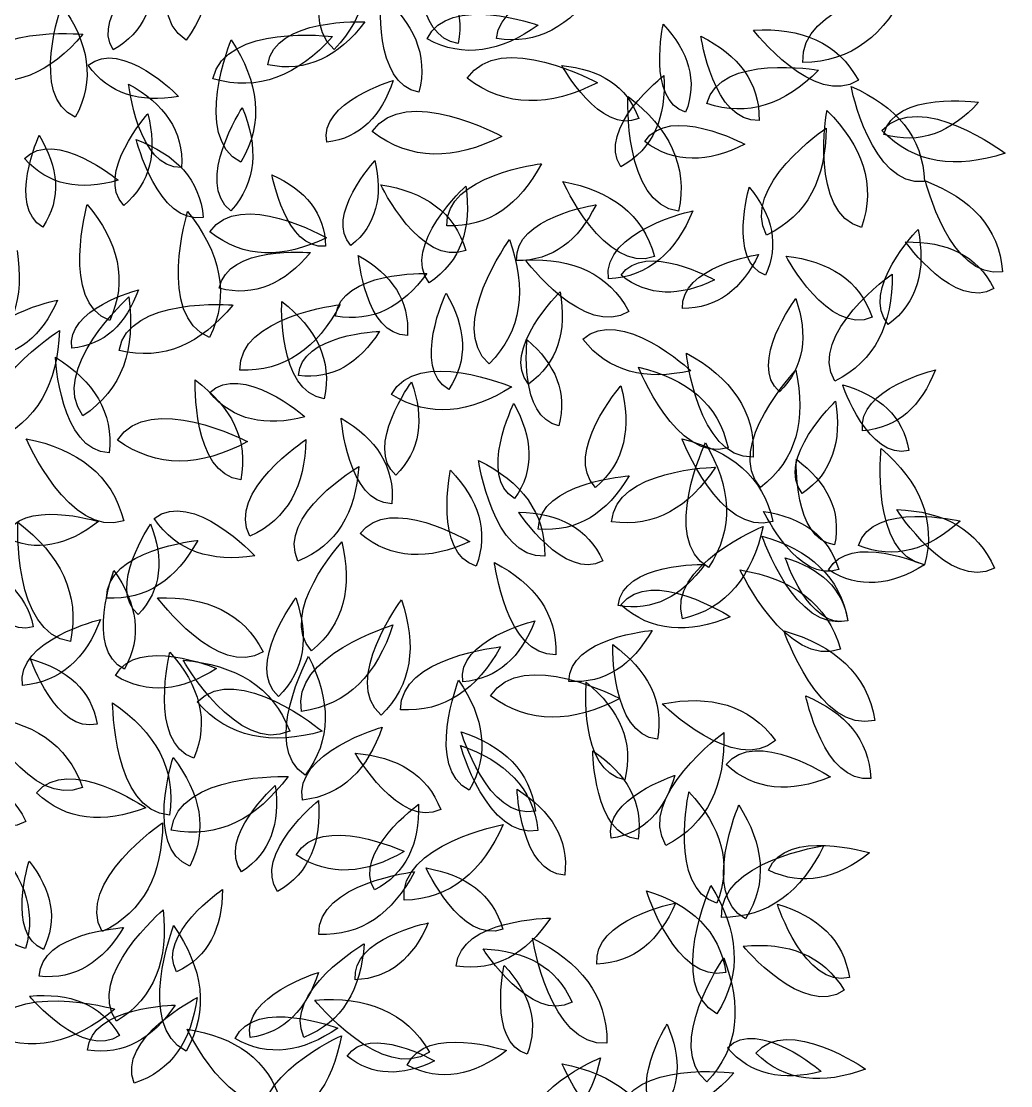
# Model space of a CAD drawing. Extents: x 0 to 430, y 0 to 430.
# Drawn here: x 120.6 to 213.5, y 163.5 to 263.5 of the extents above; entities that cross this region are included whole.
import ezdxf

# ---------------------------------------------------------------- set-up
doc = ezdxf.new("R2010")
doc.units = 0
doc.layers.add('Calque_1', color=7, linetype='CONTINUOUS')

msp = doc.modelspace()

# ---------------------------------------------------------------- linework, layer by layer
at = {"layer": 'Calque_1', "color": 7}
for points in [[(136.09091, 261.74298)], [(158.72812, 261.8468)], [(161.64593, 261.41497)], [(165.2414, 261.88992)], [(129.24332, 260.82531)], [(149.99989, 260.86261)], [(126.89901, 259.37634)], [(143.75065, 259.42049)], [(194.01822, 259.64041)], [(138.61169, 258.09946)], [(162.49398, 258.15856)], [(199.23074, 257.96723)], [(157.9556, 256.83508)], [(183.00448, 254.95972)], [(184.991, 255.79375)], [(125.67486, 254.48727)], [(178.59835, 254.38163)], [(189.90542, 254.18995)], [(153.57572, 253.14551)], [(201.44402, 253.25244)], [(149.30307, 252.14055)], [(179.1608, 252.21825)], [(201.62856, 252.88584)], [(120.91436, 250.61243)], [(141.22652, 250.27141)], [(135.67293, 249.77252)], [(176.92102, 249.83099)], [(205.4353, 248.45606)], [(130.23142, 246.21218)], [(137.7059, 245.07005)], [(140.2892, 245.69186)], [(182.34403, 245.6566)], [(122.64581, 244.18269)], [(160.57145, 244.29715)], [(199.52549, 244.14258)], [(138.32042, 243.74081)], [(190.60443, 243.43081)], [(149.17962, 242.36892)], [(151.57026, 242.44493)], [(162.3625, 241.97968)], [(167.13492, 241.03122)], [(180.08794, 241.40037)], [(212.77299, 239.98776)], [(158.9174, 238.94046)], [(175.7506, 239.30476)], [(176.93588, 239.65698)], [(190.4906, 239.65387)], [(139.2043, 238.42499)], [(211.95442, 238.41335)], [(177.66859, 236.24484)], [(182.71984, 236.52685)], [(128.91633, 235.40271)], [(150.12242, 235.82475)], [(200.52897, 235.7007)], [(202.03097, 235.01398)], [(156.87198, 233.99971)], [(138.29297, 233.81324)], [(173.33863, 233.65883)], [(125.35409, 232.78925)], [(129.79486, 232.59831)], [(164.5513, 231.32969)], [(141.14632, 230.75325)], [(146.64957, 230.22695)], [(160.75471, 228.91794)], [(168.2334, 229.43252)], [(197.00542, 229.71415)], [(138.30804, 228.62687)], [(149.06626, 228.05702)], [(155.36826, 228.45185)], [(191.81432, 228.70749)], [(126.40216, 226.45451)], [(171.0824, 225.52508)], [(199.62576, 225.04827)], [(129.65142, 224.17742)], [(128.86733, 222.96709)], [(186.98752, 223.44932)], [(203.97292, 223.19249)], [(189.34813, 222.55568)], [(141.22373, 220.42395)], [(155.78419, 220.86522)], [(174.53098, 219.73392)], [(190.03026, 219.70783)], [(193.95156, 219.14911)], [(155.41805, 218.19703)], [(166.93663, 218.67068)], [(130.23542, 216.59585)], [(133.09431, 216.81955)], [(176.05765, 216.5085)], [(191.19475, 216.52976)], [(142.07387, 215.13504)], [(152.43262, 215.38339)], [(169.15949, 215.81956)], [(196.9987, 214.3331)], [(199.22864, 214.28591)], [(169.7779, 213.28278)], [(146.59412, 212.80709)], [(163.33311, 212.33789)], [(175.22491, 212.83099)], [(185.1481, 212.21034)], [(196.43292, 211.97844)], [(197.37831, 212.02867)], [(205.44263, 212.45036)], [(212.00102, 212.14025)], [(128.6266, 209.3374)], [(176.66311, 208.64745)], [(176.92187, 208.69596)], [(131.6027, 207.79266)], [(182.71052, 207.37909)], [(198.23463, 207.20508)], [(198.23463, 207.20508)], [(121.74012, 206.62279)], [(125.22434, 205.26739)], [(143.3397, 204.28495)], [(147.87083, 204.39308)], [(170.80651, 204.01683)], [(197.55773, 204.54942)], [(129.46855, 202.05301)], [(130.29149, 202.67347)], [(120.72373, 201.13583)], [(162.06583, 201.46512)], [(172.02993, 201.50854)], [(144.76454, 200.10286)], [(164.68899, 200.15747)], [(137.11838, 199.58945)], [(146.93908, 198.69255)], [(154.39841, 198.32375)], [(156.23022, 198.84725)], [(127.73389, 197.50404)], [(200.78794, 197.85033)], [(145.82051, 196.83901)], [(180.34803, 196.07202)], [(191.45899, 195.95355)], [(136.81682, 194.2904)], [(186.8036, 193.69946)], [(147.26191, 192.6886)], [(177.29235, 192.265)], [(200.40217, 192.38699)], [(122.04335, 191.05609)], [(126.35288, 191.5575)], [(162.68517, 191.29427)], [(147.01308, 190.35808)], [(134.52301, 188.93246)], [(160.00218, 189.46463)], [(168.9027, 189.3263)], [(121.04007, 188.36059)], [(134.70063, 187.55205)], [(169.13777, 187.51156)], [(176.02494, 186.77691)], [(178.54124, 186.69605)], [(181.15443, 186.09221)], [(146.43589, 185.21651)], [(136.43234, 184.14272)], [(141.29895, 183.63003)], [(171.65664, 183.30684)], [(190.79222, 183.77943)], [(144.68416, 181.76882)], [(153.76921, 181.91993)], [(156.55804, 180.9561)], [(185.9476, 180.66892)], [(186.38337, 179.35137)], [(188.62435, 179.22459)], [(128.20346, 178.00588)], [(165.83585, 178.22692)], [(148.54725, 177.74588)], [(120.99821, 176.40911)], [(122.68262, 176.33261)], [(174.67497, 174.96189)], [(135.20359, 174.22628)], [(161.46673, 174.77283)], [(186.77543, 174.15879)], [(122.30191, 173.81105)], [(151.98341, 173.49014)], [(198.38532, 173.68892)], [(197.89519, 172.50194)], [(172.33302, 171.37008)], [(185.93372, 170.29826)], [(129.55726, 169.59069)], [(129.84674, 168.26408)], [(140.68473, 167.97464)], [(142.09631, 168.06794)], [(147.1572, 168.07605)], [(175.61585, 167.5245)], [(186.92332, 167.1092)], [(126.84531, 166.87895)], [(136.09786, 166.79736)], [(151.20766, 166.32637)], [(158.93683, 166.69918)], [(168.11133, 166.48764)], [(189.58641, 166.58613)], [(156.86736, 165.45687)], [(131.21176, 163.78437)], [(185.00906, 163.90245)]]:
    msp.add_lwpolyline(points, close=True, dxfattribs=at)
for points in [[(136.09091, 261.74298), (131.52433, 264.72625), (136.43368, 273.87856), (136.43368, 273.87856)], [(136.43368, 273.87856), (138.70781, 269.43365), (138.83095, 265.34876), (136.09091, 261.74298)], [(149.99989, 260.86261), (145.86034, 264.43742), (151.96191, 272.8768), (151.96191, 272.8768)], [(151.96191, 272.8768), (153.62801, 268.15574), (153.20461, 264.07984), (149.99989, 260.86261)], [(161.64593, 261.41497), (157.5189, 261.9047), (157.7703, 269.81383), (157.7703, 269.81383)], [(157.7703, 269.81383), (160.82766, 267.5502), (162.295, 264.80388), (161.64593, 261.41497)], [(129.24332, 260.82531), (127.07821, 264.16743), (133.06253, 268.82322), (133.06253, 268.82322)], [(133.06253, 268.82322), (133.26522, 265.18385), (132.13884, 262.42115), (129.24332, 260.82531)], [(157.9556, 256.83508), (153.63036, 257.60483), (154.3804, 265.93593), (154.3804, 265.93593)], [(154.3804, 265.93593), (157.4681, 263.35974), (158.84827, 260.37161), (157.9556, 256.83508)], [(158.72812, 261.8468), (160.67817, 266.13929), (169.14091, 263.14491), (169.14091, 263.14491)], [(165.2414, 261.88992), (165.64469, 266.57077), (174.59018, 266.57425), (174.59018, 266.57425)], [(174.59018, 266.57425), (172.14371, 263.03751), (169.09404, 261.27975), (165.2414, 261.88992)], [(194.01822, 259.64041), (193.6164, 265.09413), (203.89581, 266.75176), (203.89581, 266.75176)], [(203.89581, 266.75176), (201.73813, 262.23514), (198.55843, 259.6514), (194.01822, 259.64041)], [(125.67486, 254.48727), (121.33987, 256.48453), (124.41685, 265.03566), (124.41685, 265.03566)], [(124.41685, 265.03566), (126.95476, 261.47952), (127.58467, 257.95944), (125.67486, 254.48727)], [(115.64765, 258.14264), (116.5872, 263.23216), (126.39599, 262.2855), (126.39599, 262.2855)], [(138.61169, 258.09946), (139.73414, 263.33717), (149.85404, 262.06788), (149.85404, 262.06788)], [(143.75065, 259.42049), (144.35629, 263.86536), (152.88737, 263.44627), (152.88737, 263.44627)], [(152.88737, 263.44627), (150.38727, 260.18897), (147.39594, 258.65668), (143.75065, 259.42049)], [(169.14091, 263.14491), (165.6416, 260.61932), (162.16788, 259.97861), (158.72812, 261.8468)], [(183.00448, 254.95972), (179.34611, 256.09476), (180.89857, 263.22082), (180.89857, 263.22082)], [(180.89857, 263.22082), (183.29039, 260.65721), (184.16032, 257.92243), (183.00448, 254.95972)], [(189.36533, 262.67106), (193.85308, 262.92366), (197.26072, 261.53668), (199.23074, 257.96723)], [(126.39599, 262.2855), (123.33772, 258.66754), (119.80711, 257.06425), (115.64765, 258.14264)], [(126.89901, 259.37634), (130.01071, 261.93645), (135.37798, 256.45405), (135.37798, 256.45405)], [(149.85404, 262.06788), (146.58312, 258.41523), (142.88307, 256.86087), (138.61169, 258.09946)], [(162.49398, 258.15856), (165.53302, 262.74532), (174.73277, 257.73349), (174.73277, 257.73349)], [(189.90542, 254.18995), (185.5946, 253.95874), (184.44824, 262.09813), (184.44824, 262.09813)], [(184.44824, 262.09813), (187.9791, 260.32397), (189.96828, 257.7736), (189.90542, 254.18995)], [(199.23074, 257.96723), (195.11099, 255.29488), (189.36533, 262.67106), (189.36533, 262.67106)], [(141.22652, 250.27141), (136.61449, 252.62506), (140.32203, 261.76022), (140.32203, 261.76022)], [(140.32203, 261.76022), (142.91825, 257.79503), (143.44782, 253.95198), (141.22652, 250.27141)], [(184.991, 255.79375), (186.26258, 260.53812), (195.47112, 258.90494), (195.47112, 258.90494)], [(135.37798, 256.45405), (131.74231, 255.8328), (128.83556, 256.64832), (126.89901, 259.37634)], [(178.59835, 254.38163), (174.99887, 252.78717), (171.38332, 259.35338), (171.38332, 259.35338)], [(171.38332, 259.35338), (174.96803, 258.98568), (177.49028, 257.45661), (178.59835, 254.38163)], [(149.30307, 252.14055), (148.54899, 255.88791), (155.53371, 257.93359), (155.53371, 257.93359)], [(155.53371, 257.93359), (154.43098, 254.61304), (152.45094, 252.54393), (149.30307, 252.14055)], [(174.73277, 257.73349), (170.23438, 255.46865), (166.11319, 255.37115), (162.49398, 258.15856)], [(176.92102, 249.83099), (174.58405, 253.39119), (180.95383, 258.4088), (180.95383, 258.4088)], [(180.95383, 258.4088), (181.19405, 254.51806), (180.00728, 251.5563), (176.92102, 249.83099)], [(195.47112, 258.90494), (192.30576, 255.71209), (188.84502, 254.46076), (184.991, 255.79375)], [(135.67293, 249.77252), (131.50752, 249.70482), (130.69526, 257.59527), (130.69526, 257.59527)], [(130.69526, 257.59527), (134.03629, 255.75718), (135.86266, 253.2261), (135.67293, 249.77252)], [(153.57572, 253.14551), (156.61125, 257.70115), (165.75141, 252.69088), (165.75141, 252.69088)], [(205.4353, 248.45606), (200.39765, 247.91657), (198.54718, 257.38412), (198.54718, 257.38412)], [(198.54718, 257.38412), (202.79568, 255.52482), (205.28576, 252.65982), (205.4353, 248.45606)], [(201.44402, 253.25244), (204.98133, 257.17703), (213.00681, 251.1113), (213.00681, 251.1113)], [(201.62856, 252.88584), (202.56367, 257.00199), (210.5253, 255.90393), (210.5253, 255.90393)], [(182.34403, 245.6566), (177.09501, 246.37345), (177.59305, 256.44821), (177.59305, 256.44821)], [(177.59305, 256.44821), (181.4389, 253.49449), (183.24739, 249.96127), (182.34403, 245.6566)], [(140.2892, 245.69186), (136.8266, 248.38642), (141.36954, 255.39716), (141.36954, 255.39716)], [(141.36954, 255.39716), (142.89746, 251.6831), (142.725, 248.40042), (140.2892, 245.69186)], [(179.1608, 252.21825), (181.46563, 255.75449), (188.55208, 251.96295), (188.55208, 251.96295)], [(199.52549, 244.14258), (194.56028, 245.47785), (196.27801, 255.11577), (196.27801, 255.11577)], [(196.27801, 255.11577), (199.61744, 251.79949), (200.92425, 248.17573), (199.52549, 244.14258)], [(210.5253, 255.90393), (207.91265, 253.05751), (204.98218, 251.86856), (201.62856, 252.88584)], [(130.23142, 246.21218), (127.46482, 249.10219), (132.49277, 254.82475), (132.49277, 254.82475)], [(132.49277, 254.82475), (133.37881, 251.27148), (132.78802, 248.33282), (130.23142, 246.21218)], [(120.91436, 250.61243), (123.7633, 253.50698), (129.72182, 248.57793), (129.72182, 248.57793)], [(165.75141, 252.69088), (161.26993, 250.44917), (157.16937, 250.36284), (153.57572, 253.14551)], [(190.60443, 243.43081), (188.07501, 247.92955), (196.19358, 253.46632), (196.19358, 253.46632)], [(196.19358, 253.46632), (196.16048, 248.7423), (194.47931, 245.26011), (190.60443, 243.43081)], [(213.00681, 251.1113), (208.41318, 249.59899), (204.48546, 250.09145), (201.44402, 253.25244)], [(122.64581, 244.18269), (119.2628, 246.06971), (122.28692, 252.79688), (122.28692, 252.79688)], [(122.28692, 252.79688), (124.11838, 249.76074), (124.40815, 246.87299), (122.64581, 244.18269)], [(137.7059, 245.07005), (133.42471, 244.38018), (131.41319, 252.38807), (131.41319, 252.38807)], [(131.41319, 252.38807), (135.12881, 250.99185), (137.38719, 248.65621), (137.7059, 245.07005)], [(188.55208, 251.96295), (185.1143, 250.19949), (181.95335, 250.10086), (179.1608, 252.21825)], [(129.72182, 248.57793), (126.14308, 247.57156), (123.14338, 248.0823), (120.91436, 250.61243)], [(151.57026, 242.44493), (149.04437, 245.18214), (153.82198, 250.423), (153.82198, 250.423)], [(153.82198, 250.423), (154.58613, 247.10049), (153.98611, 244.37525), (151.57026, 242.44493)], [(160.57145, 244.29715), (160.42752, 249.06813), (169.45417, 250.12445), (169.45417, 250.12445)], [(169.45417, 250.12445), (167.40162, 246.26754), (164.53103, 244.13483), (160.57145, 244.29715)], [(149.17962, 242.36892), (145.42644, 242.0244), (144.15671, 249.08739), (144.15671, 249.08739)], [(144.15671, 249.08739), (147.29587, 247.65654), (149.11576, 245.49744), (149.17962, 242.36892)], [(162.3625, 241.97968), (158.11869, 240.36913), (154.36683, 248.15496), (154.36683, 248.15496)], [(154.36683, 248.15496), (158.47091, 247.50739), (161.27912, 245.58921), (162.3625, 241.97968)], [(158.9174, 238.94046), (156.24481, 242.39341), (162.35605, 248.03006), (162.35605, 248.03006)], [(162.35605, 248.03006), (162.9117, 244.07212), (161.93465, 240.95004), (158.9174, 238.94046)], [(180.08794, 241.40037), (175.36473, 239.76043), (171.47839, 248.45085), (171.47839, 248.45085)], [(171.47839, 248.45085), (175.97682, 247.6089), (179.00851, 245.40867), (180.08794, 241.40037)], [(190.4906, 239.65387), (186.96473, 241.02399), (188.98489, 247.93728), (188.98489, 247.93728)], [(188.98489, 247.93728), (191.16463, 245.24704), (191.8333, 242.49297), (190.4906, 239.65387)], [(212.77299, 239.98776), (207.80687, 239.21522), (205.52606, 248.50882), (205.52606, 248.50882)], [(205.52606, 248.50882), (209.82356, 246.86722), (212.42622, 244.14604), (212.77299, 239.98776)], [(138.32042, 243.74081), (141.11089, 247.80184), (149.27255, 243.17523), (149.27255, 243.17523)], [(128.91633, 235.40271), (124.24425, 237.15892), (126.80862, 246.30992), (126.80862, 246.30992)], [(126.80862, 246.30992), (129.72391, 242.79224), (130.6464, 239.16827), (128.91633, 235.40271)], [(167.13492, 241.03122), (166.88185, 245.11724), (174.59122, 246.26815), (174.59122, 246.26815)], [(174.59122, 246.26815), (172.93653, 242.90601), (170.53369, 240.99972), (167.13492, 241.03122)], [(138.29297, 233.81324), (133.28236, 235.80351), (136.23515, 245.63512), (136.23515, 245.63512)], [(136.23515, 245.63512), (139.31317, 241.77767), (140.23686, 237.84534), (138.29297, 233.81324)], [(175.7506, 239.30476), (175.16577, 243.85102), (183.69375, 245.70681), (183.69375, 245.70681)], [(183.69375, 245.70681), (182.09366, 241.82823), (179.55009, 239.52084), (175.7506, 239.30476)], [(202.03097, 235.01398), (199.26383, 238.18919), (204.83268, 243.9596), (204.83268, 243.9596)], [(204.83268, 243.9596), (205.58962, 240.17944), (204.82368, 237.11825), (202.03097, 235.01398)], [(149.27255, 243.17523), (145.21048, 241.21529), (141.51891, 241.19028), (138.32042, 243.74081)], [(164.5513, 231.32969), (160.53264, 234.80572), (166.46667, 242.99958), (166.46667, 242.99958)], [(166.46667, 242.99958), (168.08157, 238.41192), (167.66709, 234.45265), (164.5513, 231.32969)], [(176.93588, 239.65698), (179.17148, 242.91666), (185.72196, 239.21104), (185.72196, 239.21104)], [(120.21743, 241.96568), (120.91241, 237.51478), (119.86552, 233.97925), (116.50003, 231.66207)], [(139.2043, 238.42499), (139.93465, 242.49397), (147.77317, 241.77658), (147.77317, 241.77658)], [(203.66258, 242.77855), (207.51585, 242.84235), (210.38804, 241.53829), (211.95442, 238.41335)], [(211.95442, 238.41335), (208.33415, 236.26399), (203.66258, 242.77855), (203.66258, 242.77855)], [(147.77317, 241.77658), (145.34468, 238.87465), (142.53093, 237.58007), (139.2043, 238.42499)], [(156.87198, 233.99971), (152.91294, 234.0005), (152.26445, 241.5107), (152.26445, 241.5107)], [(152.26445, 241.5107), (155.41037, 239.71192), (157.10623, 237.27834), (156.87198, 233.99971)], [(167.96189, 241.07966), (172.41827, 241.25365), (175.77515, 239.81954), (177.66859, 236.24484)], [(177.66859, 236.24484), (173.53598, 233.66406), (167.96189, 241.07966), (167.96189, 241.07966)], [(182.71984, 236.52685), (182.45174, 240.45306), (189.85553, 241.60625), (189.85553, 241.60625)], [(189.85553, 241.60625), (188.28535, 238.36428), (185.98716, 236.51722), (182.71984, 236.52685)], [(200.52897, 235.7007), (196.42305, 233.95178), (192.43134, 241.45332), (192.43134, 241.45332)], [(192.43134, 241.45332), (196.48869, 240.97835), (199.32286, 239.2042), (200.52897, 235.7007)], [(150.12242, 235.82475), (150.60818, 240.05209), (158.70694, 239.82467), (158.70694, 239.82467)], [(158.70694, 239.82467), (156.4009, 236.68579), (153.59462, 235.17304), (150.12242, 235.82475)], [(185.72196, 239.21104), (182.4648, 237.63592), (179.50348, 237.61323), (176.93588, 239.65698)], [(197.00542, 229.71415), (194.42854, 234.14029), (202.40159, 239.75518), (202.40159, 239.75518)], [(202.40159, 239.75518), (202.43919, 235.0673), (200.82297, 231.58704), (197.00542, 229.71415)], [(125.35409, 232.78925), (124.71972, 236.47709), (131.61116, 238.28593), (131.61116, 238.28593)], [(131.61116, 238.28593), (130.44034, 235.06705), (128.4456, 233.09702), (125.35409, 232.78925)], [(160.75471, 228.91794), (157.22857, 230.94994), (160.50423, 237.97244), (160.50423, 237.97244)], [(160.50423, 237.97244), (162.38358, 234.75606), (162.64557, 231.71822), (160.75471, 228.91794)], [(168.2334, 229.43252), (165.61518, 232.60939), (171.21165, 238.09759), (171.21165, 238.09759)], [(171.21165, 238.09759), (171.84948, 234.38374), (171.01881, 231.41336), (168.2334, 229.43252)], [(116.95562, 231.87558), (116.53244, 235.85476), (124.01124, 237.31081), (124.01124, 237.31081)], [(124.01124, 237.31081), (122.54025, 233.95632), (120.27595, 231.99125), (116.95562, 231.87558)], [(126.40216, 226.45451), (123.14075, 230.72444), (130.70508, 237.61217), (130.70508, 237.61217)], [(130.70508, 237.61217), (131.35761, 232.73754), (130.13073, 228.90351), (126.40216, 226.45451)], [(129.79486, 232.59831), (130.67801, 237.69367), (140.4886, 236.85495), (140.4886, 236.85495)], [(149.06626, 228.05702), (144.63599, 228.6727), (145.07653, 237.17775), (145.07653, 237.17775)], [(145.07653, 237.17775), (148.31767, 234.67629), (149.83754, 231.68963), (149.06626, 228.05702)], [(191.81432, 228.70749), (188.82417, 231.35141), (193.34859, 237.45761), (193.34859, 237.45761)], [(193.34859, 237.45761), (194.52405, 233.99839), (194.1803, 231.02779), (191.81432, 228.70749)], [(140.4886, 236.85495), (137.47251, 233.20674), (133.96247, 231.56629), (129.79486, 232.59831)], [(141.14632, 230.75325), (141.0084, 235.80463), (150.56792, 236.8956), (150.56792, 236.8956)], [(150.56792, 236.8956), (148.38326, 232.81858), (145.33776, 230.56942), (141.14632, 230.75325)], [(173.33863, 233.65883), (176.8673, 236.85078), (183.50158, 230.68117), (183.50158, 230.68117)], [(117.94843, 224.06875), (115.43609, 228.91065), (124.20842, 234.47136), (124.20842, 234.47136)], [(124.20842, 234.47136), (124.00587, 229.48238), (122.10649, 225.86366), (117.94843, 224.06875)], [(146.64957, 230.22695), (146.84607, 234.11927), (154.26182, 234.38556), (154.26182, 234.38556)], [(154.26182, 234.38556), (152.33782, 231.38155), (149.86139, 229.83456), (146.64957, 230.22695)], [(155.36826, 228.45185), (157.74982, 232.94632), (166.66655, 229.16656), (166.66655, 229.16656)], [(171.0824, 225.52508), (167.29345, 226.28853), (168.11959, 233.60129), (168.11959, 233.60129)], [(168.11959, 233.60129), (170.78396, 231.27368), (171.93821, 228.61786), (171.0824, 225.52508)], [(183.50158, 230.68117), (179.24757, 229.74717), (175.77384, 230.54823), (173.33863, 233.65883)], [(128.86733, 222.96709), (124.2413, 223.14492), (123.81912, 231.94943), (123.81912, 231.94943)], [(123.81912, 231.94943), (127.4147, 229.70702), (129.28755, 226.78765), (128.86733, 222.96709)], [(189.34813, 222.55568), (184.12432, 222.45433), (183.07442, 232.34696), (183.07442, 232.34696)], [(183.07442, 232.34696), (187.27186, 230.05492), (189.57243, 226.88776), (189.34813, 222.55568)], [(138.30804, 228.62687), (141.27755, 231.52146), (147.25595, 226.3637), (147.25595, 226.3637)], [(186.98752, 223.44932), (182.11061, 222.01014), (178.57986, 231.02506), (178.57986, 231.02506)], [(178.57986, 231.02506), (183.10925, 229.95376), (186.08341, 227.57305), (186.98752, 223.44932)], [(190.03026, 219.70783), (186.58844, 223.57851), (193.3658, 230.74291), (193.3658, 230.74291)], [(193.3658, 230.74291), (194.34303, 226.10363), (193.4388, 222.32979), (190.03026, 219.70783)], [(199.62576, 225.04827), (199.04696, 229.00686), (206.46113, 230.75473), (206.46113, 230.75473)], [(206.46113, 230.75473), (205.12317, 227.34592), (202.93821, 225.29404), (199.62576, 225.04827)], [(141.22373, 220.42395), (136.62139, 220.99529), (136.94956, 229.81946), (136.94956, 229.81946)], [(136.94956, 229.81946), (140.34759, 227.27509), (141.96843, 224.20167), (141.22373, 220.42395)], [(155.78419, 220.86522), (152.77743, 223.49238), (157.26734, 229.62735), (157.26734, 229.62735)], [(166.66655, 229.16656), (162.73258, 226.67644), (158.94983, 226.21438), (155.36826, 228.45185)], [(157.26734, 229.62735), (158.46362, 226.17389), (158.13728, 223.20026), (155.78419, 220.86522)], [(174.53098, 219.73392), (171.44362, 222.89141), (176.9263, 229.26635), (176.9263, 229.26635)], [(176.9263, 229.26635), (177.94576, 225.35483), (177.32802, 222.10442), (174.53098, 219.73392)], [(203.97292, 223.19249), (200.14776, 222.26274), (197.75606, 229.36619), (197.75606, 229.36619)], [(197.75606, 229.36619), (201.21823, 228.36773), (203.42864, 226.41515), (203.97292, 223.19249)], [(129.65142, 224.17742), (132.57943, 228.82131), (141.86933, 224.02949), (141.86933, 224.02949)], [(147.25595, 226.3637), (143.58137, 225.41207), (140.52998, 225.99688), (138.30804, 228.62687)], [(166.93663, 218.67068), (163.49947, 220.73772), (166.85623, 227.59717), (166.85623, 227.59717)], [(166.85623, 227.59717), (168.64895, 224.39336), (168.85127, 221.3952), (166.93663, 218.67068)], [(193.95156, 219.14911), (191.37039, 222.3877), (197.09002, 227.81574), (197.09002, 227.81574)], [(197.09002, 227.81574), (197.67037, 224.06967), (196.78589, 221.09562), (193.95156, 219.14911)], [(155.41805, 218.19703), (151.22215, 218.26383), (150.65995, 226.23413), (150.65995, 226.23413)], [(150.65995, 226.23413), (153.96413, 224.27534), (155.72092, 221.66792), (155.41805, 218.19703)], [(130.23542, 216.59585), (125.13247, 214.89823), (121.07439, 224.29951), (121.07439, 224.29951)], [(121.07439, 224.29951), (125.90078, 223.33093), (129.13063, 220.92202), (130.23542, 216.59585)], [(141.86933, 224.02949), (137.43322, 221.66881), (133.3245, 221.47859), (129.65142, 224.17742)], [(142.07387, 215.13504), (139.83247, 219.28925), (147.34476, 224.22308), (147.34476, 224.22308)], [(147.34476, 224.22308), (147.23923, 219.90369), (145.64642, 216.74614), (142.07387, 215.13504)], [(191.19475, 216.52976), (186.22243, 215.08391), (182.66339, 224.27873), (182.66339, 224.27873)], [(182.66339, 224.27873), (187.27162, 223.16939), (190.29076, 220.73289), (191.19475, 216.52976)], [(185.1481, 212.21034), (180.59903, 214.84852), (184.85664, 223.91097), (184.85664, 223.91097)], [(184.85664, 223.91097), (187.2736, 219.74826), (187.60132, 215.82199), (185.1481, 212.21034)], [(205.44263, 212.45036), (200.29854, 213.45704), (201.3636, 223.38036), (201.3636, 223.38036)], [(201.3636, 223.38036), (204.99443, 220.24396), (206.57984, 216.65104), (205.44263, 212.45036)], [(169.7779, 213.28278), (164.87666, 213.01333), (163.56085, 222.26645), (163.56085, 222.26645)], [(163.56085, 222.26645), (167.57829, 220.2545), (169.84395, 217.35764), (169.7779, 213.28278)], [(196.9987, 214.3331), (193.07611, 214.8464), (193.40578, 222.37159), (193.40578, 222.37159)], [(193.40578, 222.37159), (196.28997, 220.18208), (197.65523, 217.55131), (196.9987, 214.3331)], [(146.59412, 212.80709), (144.53629, 217.07917), (152.30234, 221.68413), (152.30234, 221.68413)], [(152.30234, 221.68413), (151.99738, 217.35443), (150.25346, 214.25921), (146.59412, 212.80709)], [(163.33311, 212.33789), (159.3182, 213.52906), (160.91861, 221.34069), (160.91861, 221.34069)], [(160.91861, 221.34069), (163.56828, 218.57053), (164.55647, 215.59256), (163.33311, 212.33789)], [(176.05765, 216.5085), (176.39022, 221.44693), (185.81272, 221.62686), (185.81272, 221.62686)], [(185.81272, 221.62686), (183.30546, 217.8533), (180.12778, 215.9417), (176.05765, 216.5085)], [(169.15949, 215.81956), (169.25619, 220.26425), (177.70336, 220.81057), (177.70336, 220.81057)], [(177.70336, 220.81057), (175.6078, 217.32225), (172.83465, 215.47724), (169.15949, 215.81956)], [(133.09431, 216.81955), (136.66772, 219.60987), (142.54749, 213.28944), (142.54749, 213.28944)], [(152.43262, 215.38339), (155.13709, 219.15132), (162.72866, 214.63973), (162.72866, 214.63973)], [(119.02477, 215.05453), (120.53425, 218.78113), (127.85119, 216.52957), (127.85119, 216.52957)], [(199.22864, 214.28591), (200.60044, 218.48305), (208.78739, 216.56991), (208.78739, 216.56991)], [(175.22491, 212.83099), (171.61853, 210.88124), (167.32786, 217.40222), (167.32786, 217.40222)], [(167.32786, 217.40222), (171.07944, 217.31372), (173.82301, 215.93266), (175.22491, 212.83099)], [(197.37831, 212.02867), (193.63351, 210.60751), (190.32282, 217.47784), (190.32282, 217.47784)], [(190.32282, 217.47784), (193.94432, 216.90641), (196.42232, 215.21378), (197.37831, 212.02867)], [(212.00102, 212.14025), (207.73747, 209.92426), (202.83387, 217.64815), (202.83387, 217.64815)], [(202.83387, 217.64815), (207.22863, 217.47277), (210.41742, 215.80186), (212.00102, 212.14025)], [(127.85119, 216.52957), (124.95903, 214.2536), (122.02188, 213.58458), (119.02477, 215.05453)], [(125.22434, 205.26739), (119.78034, 206.00476), (120.2853, 216.45276), (120.2853, 216.45276)], [(120.2853, 216.45276), (124.27679, 213.39417), (126.15621, 209.73232), (125.22434, 205.26739)], [(131.6027, 207.79266), (128.61566, 210.23457), (132.75741, 216.30171), (132.75741, 216.30171)], [(132.75741, 216.30171), (134.02214, 213.00443), (133.80121, 210.12229), (131.6027, 207.79266)], [(142.54749, 213.28944), (138.44034, 212.69494), (135.19428, 213.69559), (133.09431, 216.81955)], [(182.71052, 207.37909), (181.16381, 212.31927), (190.28109, 216.06437), (190.28109, 216.06437)], [(190.28109, 216.06437), (189.26651, 211.43587), (186.89299, 208.36852), (182.71052, 207.37909)], [(208.78739, 216.56991), (205.79092, 213.85746), (202.62356, 212.90221), (199.22864, 214.28591)], [(162.72866, 214.63973), (158.86805, 212.87365), (155.39346, 212.92136), (152.43262, 215.38339)], [(198.23463, 207.20508), (193.30656, 205.98911), (190.19085, 215.13772), (190.19085, 215.13772)], [(190.19085, 215.13772), (194.6595, 213.8658), (197.51839, 211.358), (198.23463, 207.20508)], [(196.43292, 211.97844), (198.3696, 215.53948), (205.44263, 212.45036), (205.44263, 212.45036)], [(128.6266, 209.3374), (128.5657, 213.88695), (137.18594, 214.7494), (137.18594, 214.7494)], [(137.18594, 214.7494), (135.16798, 211.10618), (132.3979, 209.11939), (128.6266, 209.3374)], [(147.87083, 204.39308), (144.62604, 207.88044), (150.70863, 214.60817), (150.70863, 214.60817)], [(150.70863, 214.60817), (151.70338, 210.36299), (150.95034, 206.87449), (147.87083, 204.39308)], [(198.23463, 207.20508), (194.59453, 206.34219), (192.36004, 213.10556), (192.36004, 213.10556)], [(192.36004, 213.10556), (195.64477, 212.13803), (197.7348, 210.27054), (198.23463, 207.20508)], [(121.74012, 206.62279), (117.86649, 205.52395), (115.14607, 212.69157), (115.14607, 212.69157)], [(115.14607, 212.69157), (118.72356, 211.80549), (121.05867, 209.89557), (121.74012, 206.62279)], [(130.29149, 202.67347), (126.5189, 204.47543), (129.31772, 211.92765), (129.31772, 211.92765)], [(129.31772, 211.92765), (131.49741, 208.78216), (132.00638, 205.69142), (130.29149, 202.67347)], [(170.80651, 204.01683), (166.14368, 203.84555), (165.05323, 212.66253), (165.05323, 212.66253)], [(165.05323, 212.66253), (168.83661, 210.68086), (170.93978, 207.88846), (170.80651, 204.01683)], [(176.66311, 208.64745), (177.1045, 212.67081), (184.80903, 212.49406), (184.80903, 212.49406)], [(184.80903, 212.49406), (182.63089, 209.49715), (179.969, 208.04452), (176.66311, 208.64745)], [(176.92187, 208.69596), (179.76302, 212.36649), (187.19227, 207.57962), (187.19227, 207.57962)], [(197.55773, 204.54942), (192.49503, 202.68003), (188.11773, 211.97676), (188.11773, 211.97676)], [(188.11773, 211.97676), (192.99015, 211.16296), (196.30832, 208.85239), (197.55773, 204.54942)], [(205.44263, 212.45036), (202.28616, 210.49999), (199.26772, 210.16447), (196.43292, 211.97844)], [(133.41123, 209.36402), (137.99586, 209.49373), (141.43206, 207.98189), (143.3397, 204.28495)], [(143.3397, 204.28495), (139.06144, 201.67664), (133.41123, 209.36402), (133.41123, 209.36402)], [(144.76454, 200.10286), (141.60331, 202.90325), (146.39648, 209.35968), (146.39648, 209.35968)], [(146.39648, 209.35968), (147.63683, 205.69839), (147.2702, 202.55559), (144.76454, 200.10286)], [(154.39841, 198.32375), (150.69487, 201.6066), (156.31422, 209.17097), (156.31422, 209.17097)], [(156.31422, 209.17097), (157.76641, 204.87995), (157.33563, 201.19713), (154.39841, 198.32375)], [(187.19227, 207.57962), (183.26727, 205.95303), (179.79398, 206.12648), (176.92187, 208.69596)], [(120.72373, 201.13583), (120.07714, 205.3996), (128.05911, 207.32616), (128.05911, 207.32616)], [(128.05911, 207.32616), (126.6364, 203.64403), (124.29292, 201.41972), (120.72373, 201.13583)], [(162.06583, 201.46512), (161.46351, 205.4035), (168.8355, 207.19267), (168.8355, 207.19267)], [(168.8355, 207.19267), (167.52541, 203.78924), (165.36294, 201.73155), (162.06583, 201.46512)], [(146.93908, 198.69255), (145.84521, 203.88395), (155.5134, 206.81127), (155.5134, 206.81127)], [(155.5134, 206.81127), (154.02483, 202.1888), (151.30288, 199.29212), (146.93908, 198.69255)], [(172.02993, 201.50854), (172.03293, 205.63349), (179.85868, 206.30423), (179.85868, 206.30423)], [(179.85868, 206.30423), (177.98247, 203.02766), (175.4458, 201.26233), (172.02993, 201.50854)], [(200.78794, 197.85033), (195.5653, 196.55123), (192.24354, 206.24498), (192.24354, 206.24498)], [(192.24354, 206.24498), (196.98405, 204.90533), (200.02025, 202.25211), (200.78794, 197.85033)], [(129.46855, 202.05301), (131.43865, 205.84555), (138.95633, 202.73105), (138.95633, 202.73105)], [(180.34803, 196.07202), (175.95715, 196.55805), (176.15823, 204.96708), (176.15823, 204.96708)], [(176.15823, 204.96708), (179.42695, 202.58655), (181.00961, 199.67965), (180.34803, 196.07202)], [(136.81682, 194.2904), (132.46888, 195.77267), (134.56682, 204.26382), (134.56682, 204.26382)], [(134.56682, 204.26382), (137.34893, 201.11106), (138.30091, 197.80369), (136.81682, 194.2904)], [(156.23022, 198.84725), (156.17602, 203.83408), (165.62687, 204.75558), (165.62687, 204.75558)], [(165.62687, 204.75558), (163.40497, 200.7679), (160.36325, 198.59788), (156.23022, 198.84725)], [(164.68899, 200.15747), (167.64156, 204.74788), (176.83404, 199.9007), (176.83404, 199.9007)], [(127.73389, 197.50404), (123.92644, 196.54821), (121.48819, 203.61379), (121.48819, 203.61379)], [(121.48819, 203.61379), (124.94812, 202.6441), (127.16697, 200.71357), (127.73389, 197.50404)], [(145.82051, 196.83901), (140.91677, 194.5681), (135.80388, 203.49736), (135.80388, 203.49736)], [(135.80388, 203.49736), (140.73234, 203.07486), (144.22918, 201.03403), (145.82051, 196.83901)], [(137.11838, 199.58945), (140.94251, 203.44457), (148.88329, 196.82334), (148.88329, 196.82334)], [(147.26191, 192.6886), (143.06645, 195.4354), (147.58815, 203.84491), (147.58815, 203.84491)], [(147.58815, 203.84491), (149.67476, 199.75648), (149.78422, 196.001), (147.26191, 192.6886)], [(138.95633, 202.73105), (135.66815, 200.61188), (132.4931, 200.1977), (129.46855, 202.05301)], [(162.68517, 191.29427), (158.49399, 193.34028), (161.68703, 201.62661), (161.68703, 201.62661)], [(161.68703, 201.62661), (164.08853, 198.09705), (164.62686, 194.64447), (162.68517, 191.29427)], [(177.29235, 192.265), (172.93398, 193.03445), (173.67802, 201.42833), (173.67802, 201.42833)], [(173.67802, 201.42833), (176.79218, 198.83733), (178.18672, 195.82898), (177.29235, 192.265)], [(176.83404, 199.9007), (172.40271, 197.59368), (168.31633, 197.44146), (164.68899, 200.15747)], [(180.79821, 199.40192), (185.32478, 200.2645), (188.97505, 199.31502), (191.45899, 195.95355)], [(200.40217, 192.38699), (195.99286, 191.86944), (194.28719, 200.14867), (194.28719, 200.14867)], [(194.28719, 200.14867), (198.02637, 198.55732), (200.23373, 196.0691), (200.40217, 192.38699)], [(134.52301, 188.93246), (129.22369, 189.37329), (129.18988, 199.49816), (129.18988, 199.49816)], [(129.18988, 199.49816), (133.20107, 196.74095), (135.20076, 193.29508), (134.52301, 188.93246)], [(148.88329, 196.82334), (144.09327, 195.49652), (140.08536, 196.19503), (137.11838, 199.58945)], [(191.45899, 195.95355), (187.63307, 192.68158), (180.79821, 199.40192), (180.79821, 199.40192)], [(126.35288, 191.5575), (121.53426, 189.49576), (116.83215, 198.2979), (116.83215, 198.2979)], [(116.83215, 198.2979), (121.59796, 197.74782), (124.92977, 195.66968), (126.35288, 191.5575)], [(147.01308, 190.35808), (146.14831, 194.83724), (154.50302, 197.21306), (154.50302, 197.21306)], [(154.50302, 197.21306), (153.15589, 193.26066), (150.77352, 190.80996), (147.01308, 190.35808)], [(186.8036, 193.69946), (189.55055, 197.1803), (196.60449, 192.541), (196.60449, 192.541)], [(168.9027, 189.3263), (164.41371, 188.40173), (161.92286, 196.76527), (161.92286, 196.76527)], [(161.92286, 196.76527), (165.91022, 195.46119), (168.40188, 193.0984), (168.9027, 189.3263)], [(181.15443, 186.09221), (178.37156, 190.66923), (186.59701, 196.69963), (186.59701, 196.69963)], [(186.59701, 196.69963), (186.72975, 191.79829), (185.10909, 188.12678), (181.15443, 186.09221)], [(169.13777, 187.51156), (164.37411, 186.59585), (161.85495, 195.48188), (161.85495, 195.48188)], [(161.85495, 195.48188), (166.05658, 194.04601), (168.66049, 191.51061), (169.13777, 187.51156)], [(178.54124, 186.69605), (174.36142, 187.01678), (174.28359, 194.99832), (174.28359, 194.99832)], [(174.28359, 194.99832), (177.45966, 192.84501), (179.05348, 190.13864), (178.54124, 186.69605)], [(122.04335, 191.05609), (125.00278, 194.6579), (132.32107, 189.63539), (132.32107, 189.63539)], [(136.43234, 184.14272), (132.15226, 185.94465), (134.86771, 194.35953), (134.86771, 194.35953)], [(134.86771, 194.35953), (137.45071, 190.98357), (138.17714, 187.58094), (136.43234, 184.14272)], [(160.00218, 189.46463), (156.0904, 187.63641), (151.98014, 194.75666), (151.98014, 194.75666)], [(151.98014, 194.75666), (155.91921, 194.43289), (158.71894, 192.81204), (160.00218, 189.46463)], [(111.33603, 193.55854), (115.8632, 193.60104), (119.22632, 192.04483), (121.04007, 188.36059)], [(121.04007, 188.36059), (116.76903, 185.86617), (111.33603, 193.55854), (111.33603, 193.55854)], [(134.70063, 187.55205), (135.3528, 192.93379), (145.66872, 192.58024), (145.66872, 192.58024)], [(196.60449, 192.541), (192.84052, 191.02237), (189.52419, 191.2192), (186.8036, 193.69946)], [(145.66872, 192.58024), (142.70612, 188.59953), (139.11904, 186.69441), (134.70063, 187.55205)], [(176.02494, 186.77691), (175.16848, 190.45503), (182.00503, 192.68356), (182.00503, 192.68356)], [(182.00503, 192.68356), (181.01512, 189.37154), (179.12151, 187.26917), (176.02494, 186.77691)], [(132.32107, 189.63539), (128.33329, 188.11714), (124.85157, 188.39273), (122.04335, 191.05609)], [(141.29895, 183.63003), (138.94036, 186.7475), (144.46678, 191.73342), (144.46678, 191.73342)], [(144.46678, 191.73342), (144.92526, 188.18471), (144.01984, 185.39935), (141.29895, 183.63003)], [(171.65664, 183.30684), (167.51221, 183.48605), (167.17172, 191.37722), (167.17172, 191.37722)], [(167.17172, 191.37722), (170.38394, 189.35245), (172.04959, 186.72848), (171.65664, 183.30684)], [(185.9476, 180.66892), (181.32217, 182.1195), (183.31442, 191.13182), (183.31442, 191.13182)], [(183.31442, 191.13182), (186.33146, 187.87823), (187.42181, 184.41389), (185.9476, 180.66892)], [(144.68416, 181.76882), (142.30907, 185.24918), (148.52116, 190.32599), (148.52116, 190.32599)], [(148.52116, 190.32599), (148.82793, 186.48138), (147.70655, 183.5304), (144.68416, 181.76882)], [(153.76921, 181.91993), (151.66363, 185.40045), (157.92027, 189.96604), (157.92027, 189.96604)], [(157.92027, 189.96604), (158.01277, 186.24371), (156.77583, 183.45831), (153.76921, 181.91993)], [(146.43589, 185.21651), (148.69095, 189.17416), (156.56861, 185.54622), (156.56861, 185.54622)], [(188.62435, 179.22459), (184.3883, 181.4995), (188.00819, 189.90853), (188.00819, 189.90853)], [(188.00819, 189.90853), (190.34138, 186.17668), (190.75825, 182.59844), (188.62435, 179.22459)], [(128.20346, 178.00588), (125.62154, 182.58503), (133.884, 188.23458), (133.884, 188.23458)], [(133.884, 188.23458), (133.8561, 183.42282), (132.14801, 179.87391), (128.20346, 178.00588)], [(156.55804, 180.9561), (156.02323, 186.1945), (165.87237, 188.06905), (165.87237, 188.06905)], [(165.87237, 188.06905), (163.91817, 183.66314), (160.92778, 181.08992), (156.55804, 180.9561)], [(190.79222, 183.77943), (192.39868, 187.79913), (200.28757, 185.41172), (200.28757, 185.41172)], [(120.99821, 176.40911), (116.26324, 177.4293), (117.42108, 186.57874), (117.42108, 186.57874)], [(117.42108, 186.57874), (120.72065, 183.61743), (122.12245, 180.27018), (120.99821, 176.40911)], [(186.38337, 179.35137), (186.06233, 184.61026), (195.98543, 186.08265), (195.98543, 186.08265)], [(195.98543, 186.08265), (193.85204, 181.75756), (190.75746, 179.30694), (186.38337, 179.35137)], [(156.56861, 185.54622), (152.97898, 183.42526), (149.58036, 183.11547), (146.43589, 185.21651)], [(200.28757, 185.41172), (197.1852, 182.94686), (194.02635, 182.21186), (190.79222, 183.77943)], [(122.68262, 176.33261), (119.18745, 177.7726), (121.34518, 184.63916), (121.34518, 184.63916)], [(121.34518, 184.63916), (123.4688, 181.90732), (124.08137, 179.14218), (122.68262, 176.33261)], [(165.83585, 178.22692), (161.933, 176.81872), (158.62096, 183.99099), (158.62096, 183.99099)], [(158.62096, 183.99099), (162.36218, 183.33748), (164.89993, 181.54215), (165.83585, 178.22692)], [(148.54725, 177.74588), (148.40993, 182.57902), (157.55556, 183.63302), (157.55556, 183.63302)], [(157.55556, 183.63302), (155.46954, 179.72971), (152.55791, 177.57443), (148.54725, 177.74588)], [(135.20359, 174.22628), (133.24684, 177.69844), (139.51204, 181.98034), (139.51204, 181.98034)], [(139.51204, 181.98034), (139.49004, 178.33225), (138.19451, 175.6419), (135.20359, 174.22628)], [(185.93372, 170.29826), (181.19147, 172.92002), (185.38622, 182.34624), (185.38622, 182.34624)], [(185.38622, 182.34624), (187.96416, 178.10883), (188.38475, 174.07086), (185.93372, 170.29826)], [(186.77543, 174.15879), (182.08369, 173.10726), (179.31872, 181.83457), (179.31872, 181.83457)], [(179.31872, 181.83457), (183.52488, 180.5393), (186.18144, 178.10629), (186.77543, 174.15879)], [(129.55726, 169.59069), (126.57903, 173.7298), (133.94172, 180.05889), (133.94172, 180.05889)], [(133.94172, 180.05889), (134.42861, 175.41682), (133.16079, 171.81289), (129.55726, 169.59069)], [(174.67497, 174.96189), (174.21663, 179.1388), (182.06471, 180.69401), (182.06471, 180.69401)], [(182.06471, 180.69401), (180.53187, 177.16642), (178.16112, 175.09502), (174.67497, 174.96189)], [(198.38532, 173.68892), (194.15408, 172.7217), (191.62465, 180.58931), (191.62465, 180.58931)], [(191.62465, 180.58931), (195.42654, 179.43619), (197.83398, 177.25009), (198.38532, 173.68892)], [(161.46673, 174.77283), (161.81911, 179.21733), (170.30792, 179.27859), (170.30792, 179.27859)], [(170.30792, 179.27859), (168.00924, 175.90655), (165.12665, 174.21877), (161.46673, 174.77283)], [(122.30191, 173.81105), (122.40799, 177.91586), (130.21198, 178.38856), (130.21198, 178.38856)], [(130.21198, 178.38856), (128.26333, 175.17461), (125.69504, 173.481), (122.30191, 173.81105)], [(136.09786, 166.79736), (131.31052, 169.11464), (134.92028, 178.57639), (134.92028, 178.57639)], [(134.92028, 178.57639), (137.67234, 174.56048), (138.29939, 170.62527), (136.09786, 166.79736)], [(151.98341, 173.49014), (151.55033, 177.36826), (158.8358, 178.82649), (158.8358, 178.82649)], [(158.8358, 178.82649), (157.41858, 175.54782), (155.22063, 173.61997), (151.98341, 173.49014)], [(175.61585, 167.5245), (170.19706, 167.16645), (168.6282, 177.38679), (168.6282, 177.38679)], [(168.6282, 177.38679), (173.09718, 175.21019), (175.63906, 172.0332), (175.61585, 167.5245)], [(188.39578, 176.65311), (192.64232, 177.03274), (195.91612, 175.82429), (197.89519, 172.50194)], [(147.1572, 168.07605), (145.11598, 172.31031), (152.813, 176.87756), (152.813, 176.87756)], [(152.813, 176.87756), (152.51202, 172.58546), (150.78424, 169.51665), (147.1572, 168.07605)], [(172.33302, 171.37008), (168.45388, 169.35341), (163.99149, 176.38081), (163.99149, 176.38081)], [(163.99149, 176.38081), (167.99022, 176.22162), (170.89179, 174.70158), (172.33302, 171.37008)], [(197.89519, 172.50194), (194.07309, 169.83987), (188.39578, 176.65311), (188.39578, 176.65311)], [(185.00906, 163.90245), (180.91759, 167.24117), (186.5792, 175.55059), (186.5792, 175.55059)], [(186.5792, 175.55059), (188.31432, 171.03899), (188.01543, 167.0938), (185.00906, 163.90245)], [(142.09631, 168.06794), (141.26479, 171.96119), (148.51354, 174.17773), (148.51354, 174.17773)], [(148.51354, 174.17773), (147.40609, 170.70607), (145.36957, 168.52685), (142.09631, 168.06794)], [(168.11133, 166.48764), (164.40804, 167.62217), (165.95219, 174.83336), (165.95219, 174.83336)], [(165.95219, 174.83336), (168.37993, 172.24974), (169.2694, 169.48757), (168.11133, 166.48764)], [(117.41207, 168.413), (119.34293, 173.5473), (129.3994, 170.72751), (129.3994, 170.72751)], [(121.37467, 171.95099), (125.15893, 172.29508), (128.07837, 171.22248), (129.84674, 168.26408)], [(129.84674, 168.26408), (126.44386, 165.8863), (121.37467, 171.95099), (121.37467, 171.95099)], [(148.16535, 171.57504), (153.01389, 171.94461), (156.7294, 170.51762), (158.93683, 166.69918)], [(126.84531, 166.87895), (127.16013, 171.02311), (135.07304, 171.1063), (135.07304, 171.1063)], [(135.07304, 171.1063), (132.94062, 167.95589), (130.25871, 166.37371), (126.84531, 166.87895)], [(131.21176, 163.78437), (129.52613, 167.93342), (137.11989, 171.81217), (137.11989, 171.81217)], [(137.11989, 171.81217), (136.57503, 167.74928), (134.74726, 164.93552), (131.21176, 163.78437)], [(140.68473, 167.97464), (142.58099, 171.89562), (150.33018, 168.94228), (150.33018, 168.94228)], [(158.93683, 166.69918), (154.53826, 163.7203), (148.16535, 171.57504), (148.16535, 171.57504)], [(129.3994, 170.72751), (125.533, 167.52422), (121.55011, 166.51101), (117.41207, 168.413)], [(186.92332, 167.1092), (189.84569, 169.96138), (195.73592, 164.88609), (195.73592, 164.88609)], [(189.58641, 166.58613), (192.57617, 170.18333), (199.8907, 165.10251), (199.8907, 165.10251)], [(150.33018, 168.94228), (147.04235, 166.6875), (143.82001, 166.1729), (140.68473, 167.97464)], [(151.20766, 166.32637), (153.31642, 169.36493), (159.42661, 165.86361), (159.42661, 165.86361)], [(156.86736, 165.45687), (158.52961, 169.35187), (166.1911, 166.83817), (166.1911, 166.83817)], [(180.51394, 160.85281), (177.45297, 163.12415), (181.259, 169.30354), (181.259, 169.30354)], [(181.259, 169.30354), (182.65998, 166.10824), (182.57556, 163.25374), (180.51394, 160.85281)], [(144.99924, 161.99862), (140.30377, 160.23144), (136.18063, 168.84834), (136.18063, 168.84834)], [(136.18063, 168.84834), (140.71479, 168.12011), (143.8128, 165.99145), (144.99924, 161.99862)], [(143.47494, 159.37511), (141.77444, 164.21534), (150.67689, 168.23575), (150.67689, 168.23575)], [(150.67689, 168.23575), (149.82991, 163.61683), (147.58371, 160.49779), (143.47494, 159.37511)], [(195.73592, 164.88609), (192.11806, 163.94674), (189.11293, 164.52075), (186.92332, 167.1092)], [(159.42661, 165.86361), (156.37068, 164.40661), (153.59962, 164.40071), (151.20766, 166.32637)], [(166.1911, 166.83817), (163.10104, 164.49775), (159.99492, 163.85047), (156.86736, 165.45687)], [(168.44814, 158.59033), (167.09016, 162.88185), (175.00797, 166.16244), (175.00797, 166.16244)], [(175.00797, 166.16244), (174.13801, 162.13515), (172.08229, 159.46172), (168.44814, 158.59033)], [(176.73634, 160.92932), (177.81337, 165.9569), (187.52723, 164.73928), (187.52723, 164.73928)], [(199.8907, 165.10251), (195.88091, 163.6017), (192.38902, 163.89791), (189.58641, 166.58613)], [(180.71667, 157.78092), (175.53283, 156.05011), (171.3985, 165.59936), (171.3985, 165.59936)], [(171.3985, 165.59936), (176.30425, 164.62043), (179.58916, 162.17603), (180.71667, 157.78092)], [(187.52723, 164.73928), (184.38784, 161.23299), (180.83639, 159.74074), (176.73634, 160.92932)]]:
    msp.add_open_spline(points, degree=3, dxfattribs=at)
at = {"layer": 'Calque_1', "color": 1}
msp.add_open_spline([(215.00001, 0.13975), (96.33597, 0.139747), (0.139754, 96.335953), (0.139745, 214.99999)], degree=3, dxfattribs=at)

doc.saveas('drawing.dxf')
